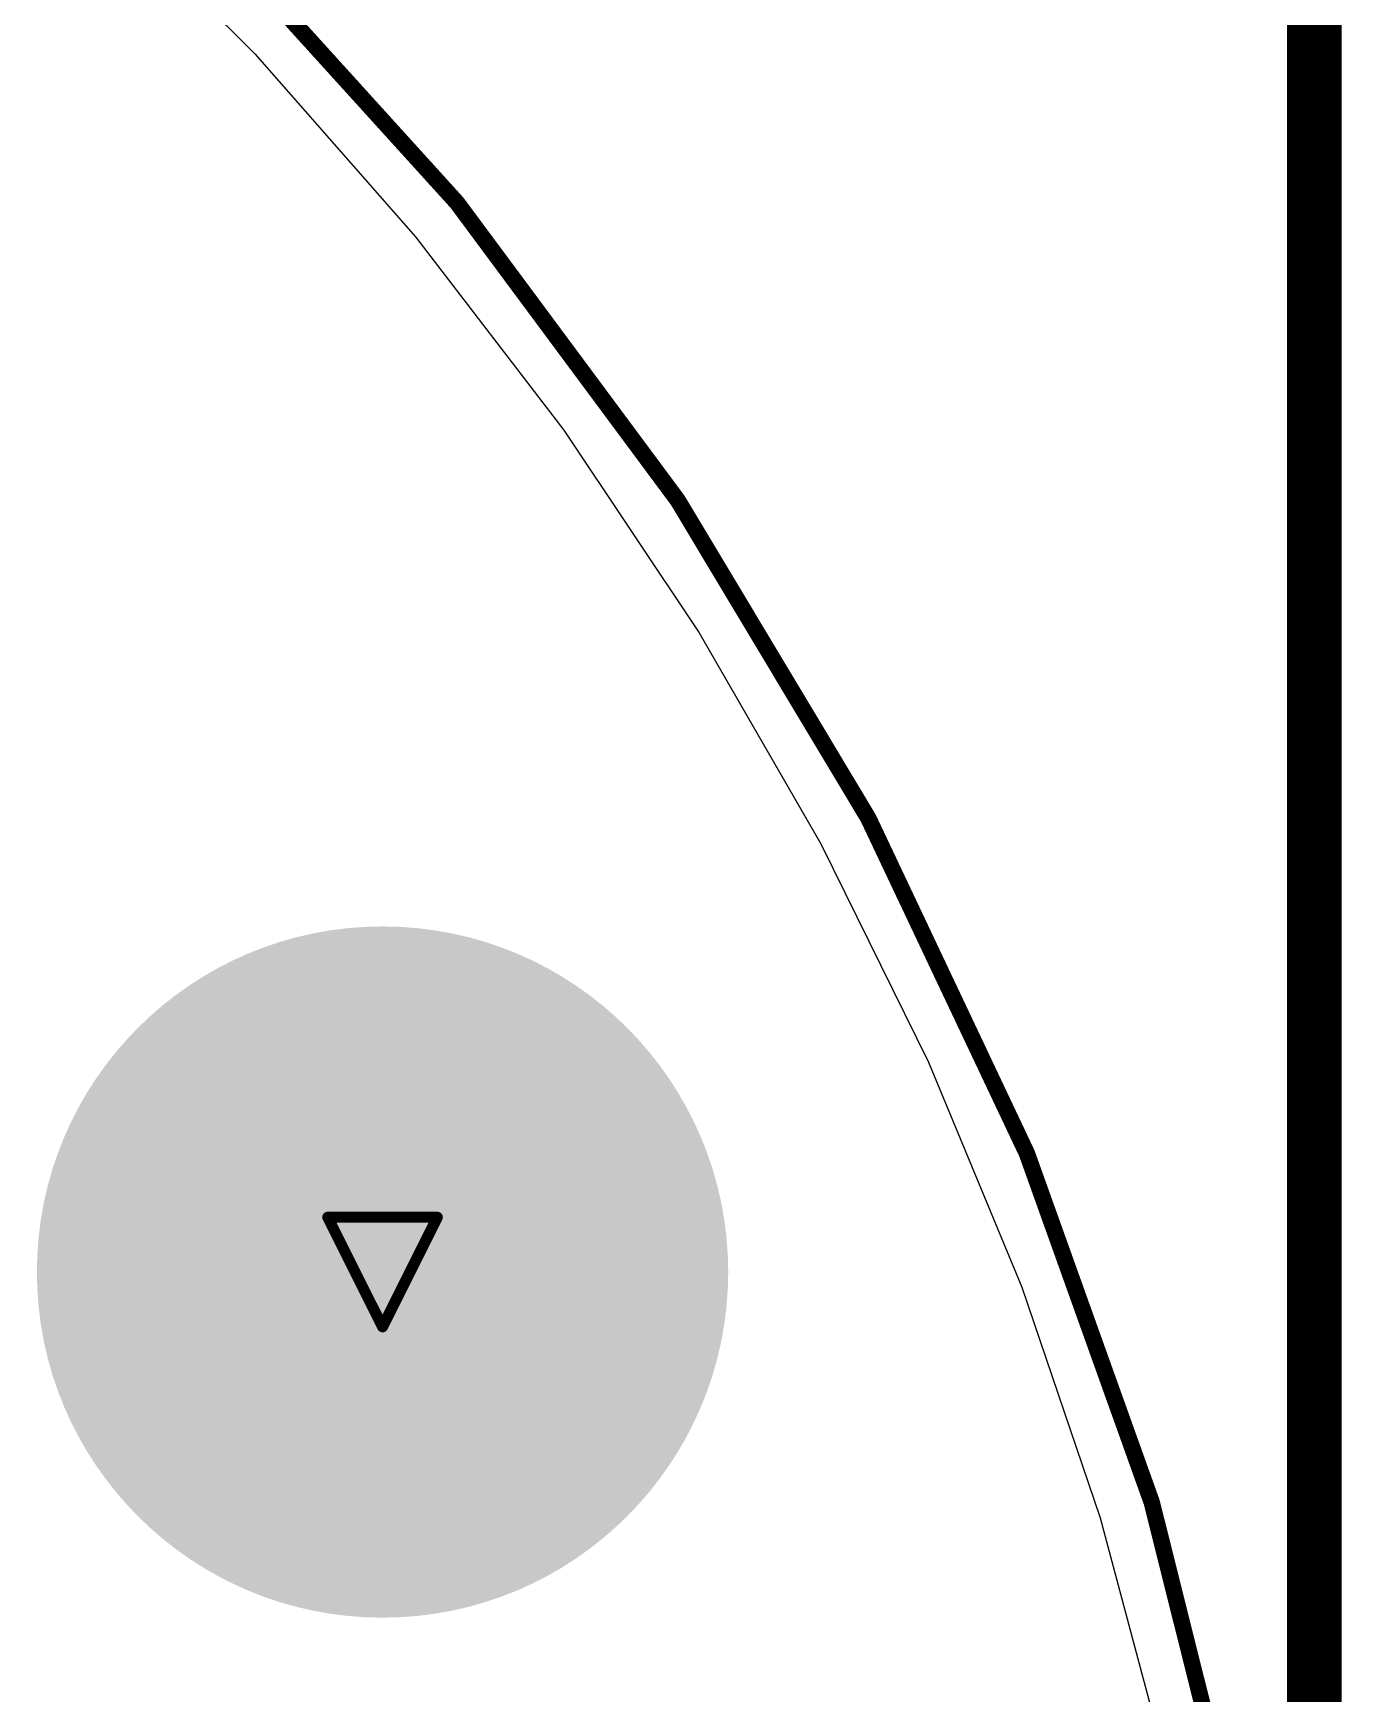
# Model space of a CAD drawing. Header units: inches. Extents: x -18 to 345, y -18 to 43.
# Drawn here: x 11.56 to 17.63, y 4.19 to 11.89 of the extents above; entities that cross this region are included whole.
import ezdxf

# ---------------------------------------------------------------- set-up
doc = ezdxf.new("R2010")
doc.units = ezdxf.units.IN
for name, color, linetype in [('Board Outline', 216, 'Continuous'), ('Bottom Layer', 5, 'Continuous'), ('Bottom Solder', 6, 'Continuous'), ('Drill Drawing', 1, 'Continuous'), ('Multi-Layer', 9, 'Continuous'), ('Pad Holes', 156, 'Continuous'), ('Top Layer', 1, 'Continuous'), ('Top Overlay', 2, 'Continuous'), ('Top Solder', 216, 'Continuous')]:
    doc.layers.add(name, color=color, linetype=linetype)

msp = doc.modelspace()

# ---------------------------------------------------------------- hatches: boundary and pattern name
at = {"layer": 'Bottom Layer'}
h = msp.add_hatch(color=5, dxfattribs=at)
edge = h.paths.add_edge_path()
edge.add_arc((13.1826, 6.1468), 1.5, 0, 360)
at = {"layer": 'Bottom Solder'}
h = msp.add_hatch(color=6, dxfattribs=at)
edge = h.paths.add_edge_path()
edge.add_arc((13.1826, 6.1468), 1.6016, 0, 360)
at = {"layer": 'Multi-Layer'}
h = msp.add_hatch(color=9, dxfattribs=at)
edge = h.paths.add_edge_path()
edge.add_arc((13.1826, 6.1468), 1.5, 0, 360)
at = {"layer": 'Pad Holes'}
h = msp.add_hatch(color=7, dxfattribs=at)
edge = h.paths.add_edge_path()
edge.add_arc((13.1826, 6.1468), 1, 0, 360)
at = {"layer": 'Top Layer'}
h = msp.add_hatch(color=1, dxfattribs=at)
edge = h.paths.add_edge_path()
edge.add_arc((13.1826, 6.1468), 1.5, 0, 360)
at = {"layer": 'Top Solder'}
h = msp.add_hatch(color=216, dxfattribs=at)
edge = h.paths.add_edge_path()
edge.add_arc((13.1826, 6.1468), 1.6016, 0, 360)

# ---------------------------------------------------------------- linework, layer by layer
at = {"layer": 'Board Outline', "const_width": 0.076}
msp.add_lwpolyline([(17.5, 0, 1), (-17.5, 0, 1)], format="xyb", close=True, dxfattribs=at)
at = {"layer": 'Bottom Layer'}
for p, q in [((11.7922, 12.5903), (12.5904, 11.7921)), ((12.5904, 11.7921), (13.3346, 10.9435)), ((13.3346, 10.9435), (14.0218, 10.0479)), ((14.0218, 10.0479), (14.649, 9.1093)), ((14.649, 9.1093), (15.2134, 8.1317)), ((15.2134, 8.1317), (15.7126, 7.1193)), ((15.7126, 7.1193), (16.1446, 6.0764)), ((16.1446, 6.0764), (16.5075, 5.0075)), ((16.5075, 5.0075), (16.7996, 3.9171))]:
    msp.add_line(p, q, dxfattribs=at)
at = {"layer": 'Drill Drawing', "const_width": 0.0508}
for points in [[(12.9286, 6.4008), (13.4366, 6.4008)], [(12.9286, 6.4008), (13.1826, 5.8928)], [(13.1826, 5.8928), (13.4366, 6.4008)]]:
    msp.add_lwpolyline(points, dxfattribs=at)
at = {"layer": 'Drill Drawing', "const_width": 0.0254}
for points in [[(12.9159, 6.4008, 1), (12.9413, 6.4008, 1)], [(12.9159, 6.4008, 1), (12.9413, 6.4008, 1)], [(13.4239, 6.4008, 1), (13.4493, 6.4008, 1)], [(13.4239, 6.4008, 1), (13.4493, 6.4008, 1)], [(13.1699, 5.8928, 1), (13.1953, 5.8928, 1)], [(13.1699, 5.8928, 1), (13.1953, 5.8928, 1)]]:
    msp.add_lwpolyline(points, format="xyb", close=True, dxfattribs=at)
at = {"layer": 'Top Layer'}
for p, q in [((11.7922, 12.5903), (12.5904, 11.7921)), ((12.5904, 11.7921), (13.3346, 10.9435)), ((13.3346, 10.9435), (14.0218, 10.0479)), ((14.0218, 10.0479), (14.649, 9.1093)), ((14.649, 9.1093), (15.2134, 8.1317)), ((15.2134, 8.1317), (15.7126, 7.1193)), ((15.7126, 7.1193), (16.1446, 6.0764)), ((16.1446, 6.0764), (16.5075, 5.0075)), ((16.5075, 5.0075), (16.7996, 3.9171))]:
    msp.add_line(p, q, dxfattribs=at)
at = {"layer": 'Top Overlay', "const_width": 0.254}
msp.add_lwpolyline([(17.5, 0.292), (17.5, 19.5326)], dxfattribs=at)

doc.saveas('drawing.dxf')
